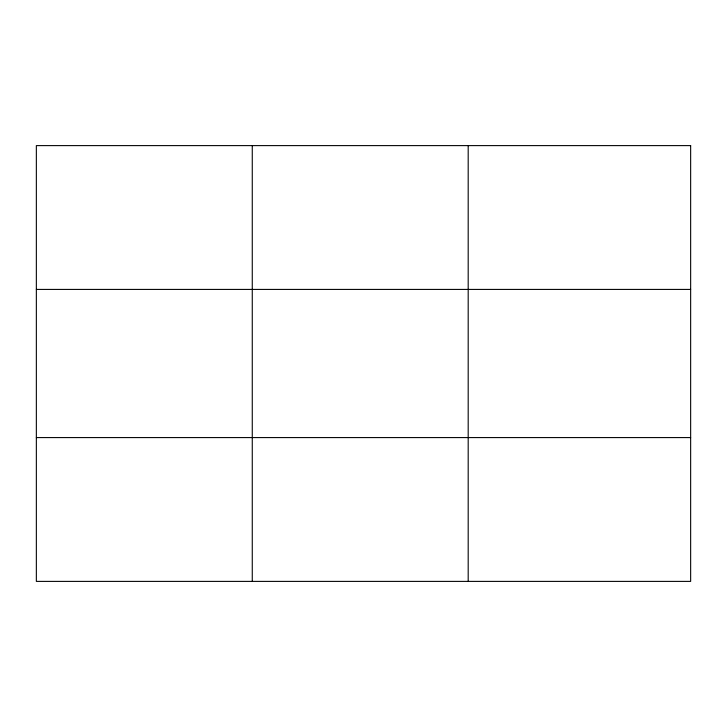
<?xml version="1.0" encoding="UTF-8"?>
<svg xmlns="http://www.w3.org/2000/svg" width="727" height="727" viewBox="0 0 727 727"><rect width="100%" height="100%" fill="white"/><g stroke="black" fill="none" stroke-linecap="round" stroke-linejoin="round"><path stroke-width="1.09" d="M252.269 145.609L252.269 581.391M468.188 145.609L468.188 581.391M36.35 289.419L690.65 289.419M36.35 437.581L690.65 437.581M690.65 145.609L690.65 581.391L36.35 581.391L36.35 145.609L690.65 145.609"/></g></svg>
